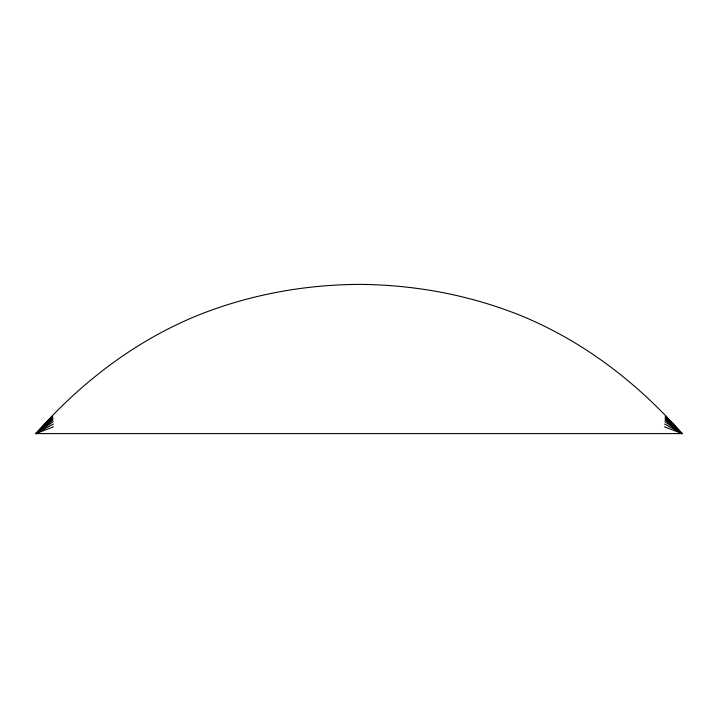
<?xml version="1.0" encoding="UTF-8"?>
<svg xmlns="http://www.w3.org/2000/svg" width="718" height="718" viewBox="0 0 718 718"><rect width="100%" height="100%" fill="white"/><g stroke="black" fill="none" stroke-linecap="round" stroke-linejoin="round"><path stroke-width="1.08" d="M53.509 426.833L35.9 433.609C80.254 383.017 134.921 340.987 197.45 315.498C248.697 294.883 303.813 284.696 359 284.391C414.187 284.696 469.303 294.883 520.55 315.498C583.079 340.987 637.746 383.017 682.1 433.609L35.9 433.609L52.611 416.207M53.329 424.06L35.9 433.609L52.647 416.431M53.168 421.753L35.9 433.609L52.701 416.898M53.024 419.985L35.9 433.609L52.782 417.616M35.9 433.609L52.89 418.63M664.491 426.833L682.1 433.609L665.389 416.207M664.671 424.06L682.1 433.609L665.353 416.431M664.832 421.753L682.1 433.609L665.299 416.898M664.976 419.985L682.1 433.609L665.218 417.616M665.11 418.63L682.1 433.609"/></g></svg>
